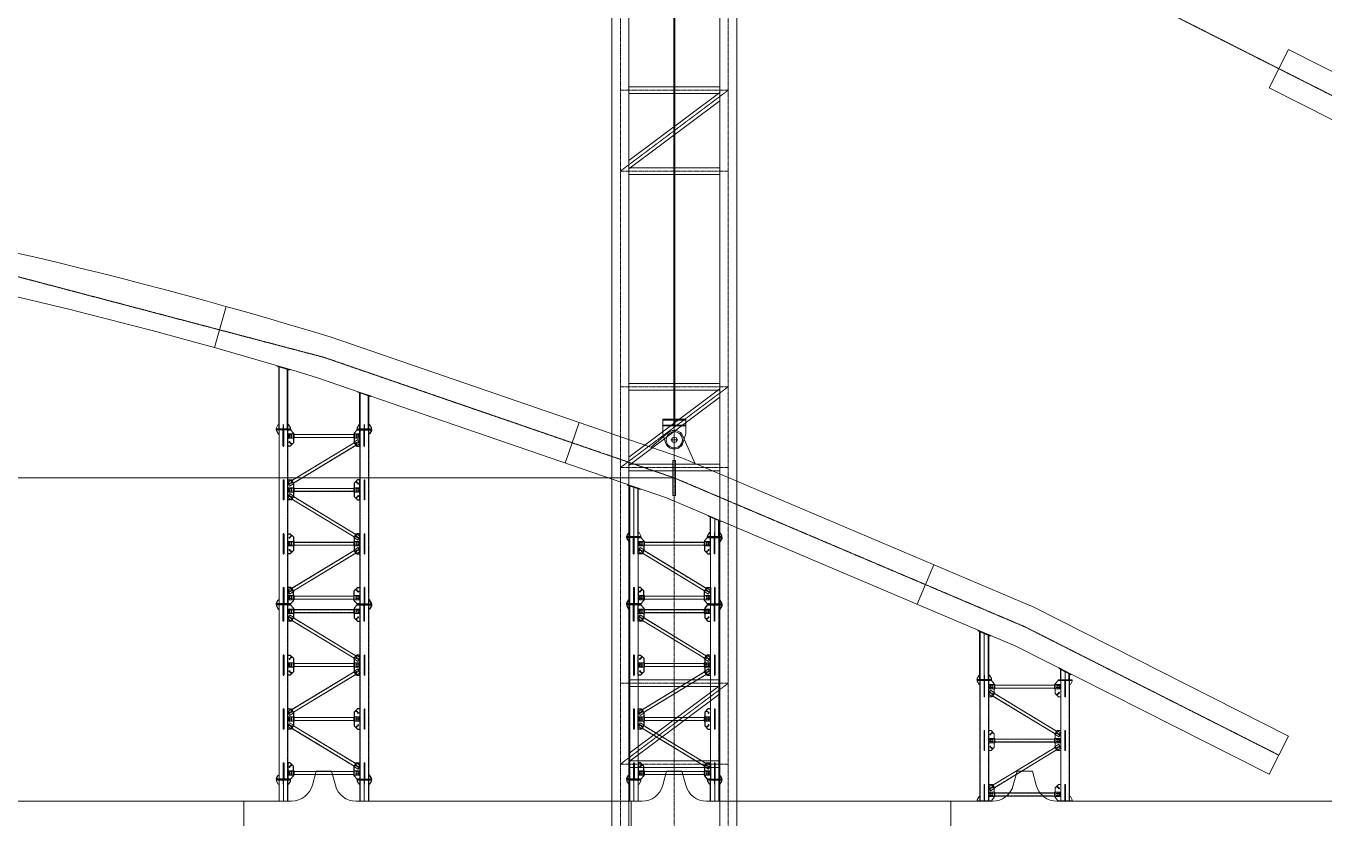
# Model space of a CAD drawing. Extents: x -2876908 to 633791, y -1383861 to 872234.
# Drawn here: x -185872 to -137717, y 764893 to 794277 of the extents above; entities that cross this region are included whole.
import ezdxf

# ---------------------------------------------------------------- set-up
doc = ezdxf.new("R2010")
doc.units = 0
doc.header["$LTSCALE"] = 5
doc.header["$MEASUREMENT"] = 0
for name, pattern in [('ACAD_ISO10W100', [18, 12, -3, 0, -3]), ('CENTER', [2, 1.25, -0.25, 0.25, -0.25]), ('DASHED', [0.75, 0.5, -0.25])]:
    doc.linetypes.add(name, pattern=pattern)
doc.layers.get('0').update_dxf_attribs({"linetype": 'CONTINUOUS', "lineweight": 25})
for name, color, linetype, lineweight in [('2细实线', 5, 'CONTINUOUS', 18), ('3中心线', 6, 'CENTER', 18), ('5标注', 3, 'CONTINUOUS', 15), ('7边界线', 8, 'CONTINUOUS', 15), ('8轮廓线', 4, 'CONTINUOUS', 15), ('DIM', 3, 'CONTINUOUS', 0), ('STGJ_BOLT_THIN', 9, 'CONTINUOUS', 0), ('STXT_XG_END_THIN', 2, 'CONTINUOUS', 0), ('STXT_XG_THIN', 2, 'CONTINUOUS', 0), ('STXT_XG_TNDSH', 6, 'DASHED', 0)]:
    doc.layers.add(name, color=color, linetype=linetype, lineweight=lineweight)
for name, color, linetype in [('M_Prof', 2, 'CONTINUOUS'), ('M_Profx', 2, 'CONTINUOUS'), ('墩旁托架1', 1, 'CONTINUOUS')]:
    doc.layers.add(name, color=color, linetype=linetype)

# ---------------------------------------------------------------- blocks, each defined once
blk = doc.blocks.new('f234w2')
at = {"layer": '7边界线'}
for p, q in [((499419, 3265), (499279, 2748)), ((499988, 3265), (499419, 3265)), ((499988, 3265), (500130, 2741)), ((512419, 3265), (512277, 2741)), ((512988, 3265), (512419, 3265)), ((512988, 3265), (513130, 2741)), ((525419, 3265), (525277, 2741)), ((525988, 3265), (525419, 3265)), ((525988, 3265), (526130, 2741)), ((496735, 2158), (488304, 2158)), ((498507, 2158), (496735, 2158)), ((496735, 2158), (496735, 808)), ((502754, 2150), (500902, 2150)), ((502754, 2150), (511107, 2150)), ((511107, 2150), (511505, 2150)), ((511107, 2150), (511107, 800)), ((513902, 2150), (514300, 2150)), ((514300, 2150), (522967, 2150)), ((524505, 2150), (522967, 2150)), ((522967, 2150), (522967, 800)), ((528588, 2150), (526902, 2150)), ((537107, 2150), (528588, 2150))]:
    blk.add_line(p, q, dxfattribs=at)
for centre, start, end in [((498507, 2958), 270, 344.8249), ((500902, 2950), 195.1751, 270), ((511505, 2950), 270, 344.8249), ((513902, 2950), 195.1751, 270), ((524505, 2950), 270, 344.8249), ((526902, 2950), 195.1751, 270)]:
    blk.add_arc(centre, 800, start, end, dxfattribs=at)
blk = doc.blocks.new('立面图')
at = {"layer": '3中心线'}
for points in [[(340445, 26412), (349873, 31176), (362873, 36697), (375873, 41170), (388873, 44596), (400873, 46828), (412873, 48167), (424873, 48613), (436873, 48167), (448873, 46828), (460873, 44596), (473873, 41170), (486873, 36697), (499873, 31176), (509301, 26412)], [(509301, 26412), (512873, 24607), (525873, 16990), (538873, 8326), (551873, -1387)], [(340445, 946), (349873, 5710), (362873, 11231), (375873, 15705), (388873, 19130), (400873, 21362), (412873, 22701), (424873, 23148), (436873, 22701), (448873, 21362), (460873, 19130), (473873, 15705), (486873, 11231), (499873, 5710), (509301, 946)]]:
    blk.add_lwpolyline(points, dxfattribs=at)
at = {"layer": '7边界线', "ltscale": 0.1}
for p, q in [((509660, 27120), (508943, 25703)), ((470246, 17593), (469818, 16065)), ((483347, 13284), (482830, 11783)), ((496502, 8005), (495881, 6543)), ((509660, 1655), (508943, 237))]:
    blk.add_line(p, q, dxfattribs=at)
for points in [[(513253, 25304), (509660, 27120)], [(512493, 23909), (508943, 25703)], [(509660, 1655), (500208, 6431), (487158, 11973), (474104, 16465)], [(508943, 237), (499539, 4990), (486589, 10489), (473643, 14944)]]:
    blk.add_lwpolyline(points, dxfattribs=at)
for centre, radius, start, end in [((423034, -151010), 175088, 73.04125, 81.47481), ((423134, -150318), 172808, 73.00551, 81.47313)]:
    blk.add_arc(centre, radius, start, end, dxfattribs=at)
at = {"layer": '5标注'}
blk.add_blockref('f234w2', (-25830, -2913), dxfattribs=at)
blk = doc.blocks.new('hlsfhslkdfhk')
at = {"layer": '3中心线'}
for p, q in [((10437689, 1355662), (10437689, 1414731)), ((10439689, 1355692), (10439689, 1414731)), ((10441689, 1355662), (10441689, 1414731)), ((10437689, 1401692), (10441689, 1401692)), ((10437689, 1398692), (10441689, 1401692)), ((10437689, 1398692), (10441689, 1398692)), ((10437689, 1390692), (10441689, 1390692)), ((10437689, 1387692), (10441689, 1390692)), ((10437689, 1387692), (10441689, 1387692)), ((10437689, 1379692), (10441689, 1379692)), ((10437689, 1376692), (10441689, 1379692)), ((10437689, 1376692), (10441689, 1376692))]:
    blk.add_line(p, q, dxfattribs=at)
at = {"layer": '8轮廓线'}
for p, q in [((10437374, 1414651), (10437374, 1355692)), ((10438004, 1414651), (10438004, 1355692)), ((10441374, 1414651), (10441374, 1355692)), ((10442004, 1414651), (10442004, 1355692)), ((10438004, 1401815), (10441374, 1401815)), ((10438004, 1399082), (10441374, 1401609)), ((10438004, 1401570), (10441374, 1401570)), ((10438004, 1398775), (10441374, 1401303)), ((10438004, 1398815), (10441374, 1398815)), ((10438004, 1398570), (10441374, 1398570)), ((10438004, 1390815), (10441374, 1390815)), ((10438004, 1388082), (10441374, 1390609)), ((10438004, 1390570), (10441374, 1390570)), ((10438004, 1387775), (10441374, 1390303)), ((10438004, 1387815), (10441374, 1387815)), ((10438004, 1387570), (10441374, 1387570)), ((10438004, 1379815), (10441374, 1379815)), ((10438004, 1377082), (10441374, 1379609)), ((10438004, 1379570), (10441374, 1379570)), ((10438004, 1376775), (10441374, 1379303)), ((10438004, 1376815), (10441374, 1376815)), ((10438004, 1376570), (10441374, 1376570))]:
    blk.add_line(p, q, dxfattribs=at)
blk = doc.blocks.new('孔')
blk.add_circle((22022, 20887), 13.3)
at = {"layer": 'STGJ_BOLT_THIN'}
for p, q in [((21992, 20887), (22052, 20887)), ((22022, 20917), (22022, 20857))]:
    blk.add_line(p, q, dxfattribs=at)
blk = doc.blocks.new('flhdasdhfksfdjl')
at = {"color": 241}
for p, q in [((11534671, 549419), (11534671, 550022)), ((11534691, 549419), (11534691, 550022)), ((11534671, 549419), (11534691, 549419)), ((11537671, 548165), (11537671, 547419)), ((11537671, 548165), (11537691, 548165)), ((11537691, 548165), (11537691, 547419)), ((11537691, 547419), (11537671, 547419)), ((11534671, 546165), (11534671, 545562)), ((11534671, 546165), (11534691, 546165)), ((11534691, 546165), (11534691, 545562))]:
    blk.add_line(p, q, dxfattribs=at)
at = {"color": 5}
for p, q in [((11537671, 549419), (11537671, 550022)), ((11537691, 549419), (11537691, 550022)), ((11537671, 549419), (11537691, 549419)), ((11534671, 548165), (11534671, 547419)), ((11534671, 548165), (11534691, 548165)), ((11534691, 548165), (11534691, 547419)), ((11534691, 547419), (11534671, 547419)), ((11537671, 546165), (11537671, 545562)), ((11537671, 546165), (11537691, 546165)), ((11537691, 546165), (11537691, 545562))]:
    blk.add_line(p, q, dxfattribs=at)
for p, q in [((11534691, 549840), (11534671, 549840)), ((11534691, 549813), (11534671, 549813)), ((11534691, 549770), (11534671, 549770)), ((11534691, 549743), (11534671, 549743)), ((11534691, 549578), (11534671, 549578)), ((11534691, 549551), (11534671, 549551)), ((11534691, 549541), (11534671, 549541)), ((11534691, 549515), (11534671, 549515)), ((11537691, 549840), (11537671, 549840)), ((11537691, 549813), (11537671, 549813)), ((11537691, 549770), (11537671, 549770)), ((11537691, 549743), (11537671, 549743)), ((11537691, 549578), (11537671, 549578)), ((11537691, 549551), (11537671, 549551)), ((11537691, 549541), (11537671, 549541)), ((11537691, 549515), (11537671, 549515)), ((11534691, 548069), (11534671, 548069)), ((11534691, 548042), (11534671, 548042)), ((11534691, 548033), (11534671, 548033)), ((11534691, 548006), (11534671, 548006)), ((11537691, 548069), (11537671, 548069)), ((11537691, 548042), (11537671, 548042)), ((11537691, 548033), (11537671, 548033)), ((11537691, 548006), (11537671, 548006)), ((11534691, 547840), (11534671, 547840)), ((11534691, 547813), (11534671, 547813)), ((11534691, 547770), (11534671, 547770)), ((11534691, 547743), (11534671, 547743)), ((11534691, 547564), (11534671, 547564)), ((11534691, 547528), (11534671, 547528)), ((11537691, 547840), (11537671, 547840)), ((11537691, 547813), (11537671, 547813)), ((11537691, 547770), (11537671, 547770)), ((11537691, 547743), (11537671, 547743)), ((11537691, 547564), (11537671, 547564)), ((11537691, 547528), (11537671, 547528)), ((11534691, 546069), (11534671, 546069)), ((11534691, 546042), (11534671, 546042)), ((11534691, 546033), (11534671, 546033)), ((11534691, 546006), (11534671, 546006)), ((11534691, 545840), (11534671, 545840)), ((11534691, 545813), (11534671, 545813)), ((11534691, 545770), (11534671, 545770)), ((11534691, 545743), (11534671, 545743)), ((11537691, 546069), (11537671, 546069)), ((11537691, 546042), (11537671, 546042)), ((11537691, 546033), (11537671, 546033)), ((11537691, 546006), (11537671, 546006)), ((11537691, 545840), (11537671, 545840)), ((11537691, 545813), (11537671, 545813)), ((11537691, 545770), (11537671, 545770)), ((11537691, 545743), (11537671, 545743))]:
    blk.add_line(p, q)
at = {"color": 6}
for points in [[(11534418, 550042), (11534943, 550042), (11534943, 550022), (11534418, 550022)], [(11537943, 550042), (11537418, 550042), (11537418, 550022), (11537943, 550022)], [(11534418, 545542), (11534943, 545542), (11534943, 545562), (11534418, 545562)], [(11537943, 545542), (11537418, 545542), (11537418, 545562), (11537943, 545562)]]:
    blk.add_lwpolyline(points, close=True, dxfattribs=at)
for points in [[(11534418, 550022), (11534418, 549992), (11534488, 549872), (11534518, 549872)], [(11534418, 550022), (11534418, 549992), (11534488, 549872), (11534518, 549872)], [(11537943, 550022), (11537943, 549992), (11537873, 549872), (11537843, 549872)], [(11537943, 550022), (11537943, 549992), (11537873, 549872), (11537843, 549872)], [(11534418, 545562), (11534418, 545592), (11534488, 545712), (11534518, 545712)], [(11534418, 545562), (11534418, 545592), (11534488, 545712), (11534518, 545712)], [(11537943, 545562), (11537943, 545592), (11537873, 545712), (11537843, 545712)], [(11537943, 545562), (11537943, 545592), (11537873, 545712), (11537843, 545712)]]:
    blk.add_lwpolyline(points, dxfattribs=at)
at = {"color": 5}
for points in [[(11534843, 550022), (11534943, 550022), (11535054, 549902), (11535054, 549540), (11534932, 549419), (11534843, 549419)], [(11537518, 548165), (11537429, 548165), (11537308, 548043), (11537308, 547540), (11537429, 547419), (11537518, 547419)], [(11534843, 546165), (11534843, 545562), (11534943, 545562), (11535054, 545682), (11535054, 546043), (11534932, 546165), (11534843, 546165)]]:
    blk.add_lwpolyline(points, dxfattribs=at)
at = {"color": 241}
for points in [[(11537518, 550022), (11537418, 550022), (11537308, 549897), (11537308, 549572), (11537401, 549419), (11537518, 549419), (11537518, 550022)], [(11534843, 548165), (11534960, 548165), (11535054, 548011), (11535054, 547572), (11534960, 547419), (11534843, 547419), (11534843, 548165)], [(11537518, 546165), (11537518, 545562), (11537418, 545562), (11537308, 545687), (11537308, 546011), (11537401, 546165), (11537518, 546165)]]:
    blk.add_lwpolyline(points, dxfattribs=at)
at = {"layer": 'DIM'}
for p, q in [((11534843, 545997), (11534843, 546449)), ((11537518, 546210), (11537518, 546547))]:
    blk.add_line(p, q, dxfattribs=at)
at = {"layer": 'STXT_XG_END_THIN'}
for p, q in [((11534518, 550022), (11534843, 550022)), ((11537843, 550022), (11537518, 550022)), ((11534518, 545562), (11534843, 545562)), ((11537843, 545562), (11537518, 545562))]:
    blk.add_line(p, q, dxfattribs=at)
at = {"layer": 'STXT_XG_END_THIN', "color": 3}
for p, q in [((11534863, 549872), (11534863, 549712)), ((11534863, 549712), (11535074, 549712)), ((11537498, 549712), (11537498, 549872)), ((11534863, 547872), (11534863, 547712)), ((11534863, 547712), (11535074, 547712)), ((11537498, 547712), (11537498, 547872)), ((11534863, 545872), (11534863, 545712)), ((11534863, 545712), (11535074, 545712)), ((11537498, 545712), (11537498, 545872))]:
    blk.add_line(p, q, dxfattribs=at)
at = {"layer": 'STXT_XG_THIN', "color": 2}
for p, q in [((11534518, 550022), (11534518, 545562)), ((11534843, 550022), (11534843, 545562)), ((11537518, 545562), (11537518, 550022)), ((11537843, 545562), (11537843, 550022))]:
    blk.add_line(p, q, dxfattribs=at)
at = {"layer": 'STXT_XG_THIN', "color": 3}
for p, q in [((11535074, 549872), (11534863, 549872)), ((11535064, 549872), (11535064, 549712)), ((11535074, 549872), (11535074, 549712)), ((11537288, 549849), (11535074, 549849)), ((11537288, 549735), (11535074, 549735)), ((11537288, 549872), (11537288, 549712)), ((11537498, 549872), (11537288, 549872)), ((11537498, 549712), (11537288, 549712)), ((11537298, 549872), (11537298, 549712)), ((11535074, 547872), (11534863, 547872)), ((11535064, 547872), (11535064, 547712)), ((11535074, 547872), (11535074, 547712)), ((11537288, 547849), (11535074, 547849)), ((11537288, 547735), (11535074, 547735)), ((11537288, 547872), (11537288, 547712)), ((11537498, 547872), (11537288, 547872)), ((11537498, 547712), (11537288, 547712)), ((11537298, 547872), (11537298, 547712)), ((11535074, 545872), (11534863, 545872)), ((11535064, 545872), (11535064, 545712)), ((11535074, 545872), (11535074, 545712)), ((11537288, 545849), (11535074, 545849)), ((11537288, 545735), (11535074, 545735)), ((11537288, 545872), (11537288, 545712)), ((11537498, 545872), (11537288, 545872)), ((11537498, 545712), (11537288, 545712)), ((11537298, 545872), (11537298, 545712))]:
    blk.add_line(p, q, dxfattribs=at)
at = {"layer": 'STXT_XG_THIN', "color": 241}
for p, q in [((11537304, 549540), (11534998, 548141)), ((11537292, 549560), (11537450, 549656)), ((11537375, 549423), (11537292, 549560)), ((11537383, 549428), (11537300, 549565)), ((11537498, 549498), (11537375, 549423)), ((11537498, 549577), (11537450, 549656)), ((11537498, 549577), (11537498, 549498)), ((11537363, 549443), (11535057, 548043)), ((11534863, 548085), (11534986, 548160)), ((11534863, 548007), (11534863, 548085)), ((11534863, 548007), (11534911, 547927)), ((11535069, 548023), (11534911, 547927)), ((11535061, 548018), (11534978, 548155)), ((11535069, 548023), (11534986, 548160)), ((11534863, 547577), (11534911, 547656)), ((11534863, 547577), (11534863, 547498)), ((11535069, 547560), (11534911, 547656)), ((11535061, 547565), (11534978, 547428)), ((11535069, 547560), (11534986, 547423)), ((11537363, 546141), (11535057, 547540)), ((11534863, 547498), (11534986, 547423)), ((11537304, 546043), (11534998, 547443)), ((11537375, 546160), (11537292, 546023)), ((11537383, 546155), (11537300, 546018)), ((11537498, 546085), (11537375, 546160)), ((11537498, 546007), (11537498, 546085)), ((11537292, 546023), (11537450, 545927)), ((11537498, 546007), (11537450, 545927))]:
    blk.add_line(p, q, dxfattribs=at)
at = {"layer": 'STXT_XG_TNDSH', "color": 2}
for p, q in [((11534526, 550022), (11534526, 545562)), ((11534835, 550022), (11534835, 545562)), ((11537526, 545562), (11537526, 550022)), ((11537835, 545562), (11537835, 550022))]:
    blk.add_line(p, q, dxfattribs=at)
at = {"layer": 'STXT_XG_TNDSH', "color": 241}
for p, q in [((11537306, 549537), (11535000, 548137)), ((11537361, 549446), (11535055, 548047)), ((11537361, 546137), (11535055, 547537)), ((11537306, 546047), (11535000, 547446))]:
    blk.add_line(p, q, dxfattribs=at)
at = {"layer": 'STXT_XG_TNDSH', "color": 3}
for p, q in [((11537288, 549845), (11535074, 549845)), ((11537288, 549739), (11535074, 549739)), ((11537288, 547845), (11535074, 547845)), ((11537288, 547739), (11535074, 547739)), ((11537288, 545845), (11535074, 545845)), ((11537288, 545739), (11535074, 545739))]:
    blk.add_line(p, q, dxfattribs=at)
for p in [(11512886, 528939), (11512886, 528869), (11512886, 528677), (11512936, 528627), (11512956, 528939), (11512956, 528869), (11512886, 526939), (11512886, 526869), (11512886, 526677), (11512946, 526640), (11512956, 526939), (11512956, 526869)]:
    blk.add_blockref('孔', p)
at = {"xscale": -1}
for p in [(11559405, 528939), (11559405, 528869), (11559415, 528640), (11559475, 528939), (11559475, 528869), (11559475, 528677), (11559405, 526939), (11559405, 526869), (11559425, 526627), (11559475, 526939), (11559475, 526869), (11559475, 526677)]:
    blk.add_blockref('孔', p, dxfattribs=at)
at = {"xscale": -1, "rotation": 180}
for p in [(11512886, 568907), (11512946, 568943), (11512936, 566956), (11512886, 566907), (11512886, 566714), (11512886, 566644), (11512956, 566714), (11512956, 566644)]:
    blk.add_blockref('孔', p, dxfattribs=at)
at = {"rotation": 180}
for p in [(11559425, 568956), (11559475, 568907), (11559415, 566943), (11559405, 566714), (11559405, 566644), (11559475, 566907), (11559475, 566714), (11559475, 566644)]:
    blk.add_blockref('孔', p, dxfattribs=at)
blk = doc.blocks.new('6.5M11')
at = {"color": 5}
for p, q in [((128499, 27955), (128499, 28558)), ((128519, 27955), (128519, 28558)), ((128519, 27955), (128499, 27955)), ((128499, 24701), (128499, 23955)), ((128499, 24701), (128519, 24701)), ((128519, 24701), (128519, 23955)), ((128519, 23955), (128499, 23955))]:
    blk.add_line(p, q, dxfattribs=at)
for p, q in [((128499, 28377), (128519, 28377)), ((128499, 28350), (128519, 28350)), ((128499, 28307), (128519, 28307)), ((128499, 28280), (128519, 28280)), ((128499, 28114), (128519, 28114)), ((128499, 28088), (128519, 28088)), ((128499, 28078), (128519, 28078)), ((128499, 28051), (128519, 28051)), ((128499, 26605), (128519, 26605)), ((128499, 26579), (128519, 26579)), ((128499, 26569), (128519, 26569)), ((128499, 26543), (128519, 26543)), ((128499, 26377), (128519, 26377)), ((128499, 26350), (128519, 26350)), ((128499, 26307), (128519, 26307)), ((128499, 26280), (128519, 26280)), ((128499, 26101), (128519, 26101)), ((128499, 26065), (128519, 26065)), ((128519, 24605), (128499, 24605)), ((128519, 24579), (128499, 24579)), ((128519, 24569), (128499, 24569)), ((128519, 24543), (128499, 24543)), ((128519, 24377), (128499, 24377)), ((128519, 24350), (128499, 24350)), ((128519, 24307), (128499, 24307)), ((128519, 24280), (128499, 24280)), ((128519, 24101), (128499, 24101)), ((128519, 24065), (128499, 24065)), ((128519, 22605), (128499, 22605)), ((128519, 22579), (128499, 22579)), ((128519, 22569), (128499, 22569)), ((128519, 22543), (128499, 22543)), ((128519, 22377), (128499, 22377)), ((128519, 22350), (128499, 22350)), ((128519, 22307), (128499, 22307)), ((128519, 22280), (128499, 22280))]:
    blk.add_line(p, q)
at = {"color": 241}
for p, q in [((128499, 26701), (128499, 25955)), ((128519, 26701), (128499, 26701)), ((128519, 26701), (128519, 25955)), ((128499, 25955), (128519, 25955)), ((128499, 22701), (128499, 22093)), ((128499, 22701), (128519, 22701)), ((128519, 22701), (128519, 22093))]:
    blk.add_line(p, q, dxfattribs=at)
at = {"color": 6}
for points in [[(128247, 28578), (128772, 28578), (128772, 28558), (128247, 28558)], [(128247, 22078), (128772, 22078), (128772, 22098), (128247, 22098)]]:
    blk.add_lwpolyline(points, close=True, dxfattribs=at)
for points in [[(128247, 28558), (128247, 28528), (128317, 28408), (128347, 28408)], [(128247, 28558), (128247, 28528), (128317, 28408), (128347, 28408)], [(128247, 22098), (128247, 22128), (128317, 22248), (128347, 22248)], [(128247, 22098), (128247, 22128), (128317, 22248), (128347, 22248)]]:
    blk.add_lwpolyline(points, dxfattribs=at)
at = {"color": 241}
for points in [[(128672, 28558), (128772, 28558), (128882, 28438), (128882, 28109), (128789, 27955), (128672, 27955), (128672, 28558)], [(128672, 24701), (128789, 24701), (128882, 24548), (128882, 24109), (128789, 23955), (128672, 23955), (128672, 24701)]]:
    blk.add_lwpolyline(points, dxfattribs=at)
at = {"color": 5}
for points in [[(128672, 26701), (128761, 26701), (128882, 26580), (128882, 26077), (128761, 25955), (128672, 25955), (128672, 26701)], [(128672, 22701), (128672, 22098), (128772, 22098), (128882, 22218), (128882, 22580), (128761, 22701), (128672, 22701)]]:
    blk.add_lwpolyline(points, dxfattribs=at)
at = {"layer": 'STXT_XG_END_THIN'}
for p, q in [((128347, 28558), (128672, 28558)), ((128347, 22098), (128672, 22098))]:
    blk.add_line(p, q, dxfattribs=at)
at = {"layer": 'STXT_XG_THIN', "color": 2}
for p, q in [((128347, 28558), (128347, 22098)), ((128672, 28558), (128672, 22098))]:
    blk.add_line(p, q, dxfattribs=at)
at = {"layer": 'STXT_XG_TNDSH', "color": 2}
for p, q in [((128355, 28558), (128355, 22098)), ((128664, 28558), (128664, 22098))]:
    blk.add_line(p, q, dxfattribs=at)
for p in [(106715, 7476), (106715, 7406), (106715, 7213), (106775, 7177), (106785, 7476), (106785, 7406), (106715, 5476), (106715, 5406), (106715, 5213), (106765, 5164), (106785, 5476), (106785, 5406), (106715, 3476), (106715, 3406), (106715, 3213), (106775, 3177), (106785, 3476), (106785, 3406)]:
    blk.add_blockref('孔', p)
at = {"xscale": -1, "rotation": 180}
for p in [(106715, 47443), (106765, 47493), (106715, 47251), (106715, 47181), (106785, 47251), (106785, 47181), (106715, 45443), (106775, 45480), (106765, 43493), (106715, 43443), (106715, 43251), (106715, 43181), (106785, 43251), (106785, 43181)]:
    blk.add_blockref('孔', p, dxfattribs=at)
blk = doc.blocks.new('6.5M222')
at = {"color": 241}
for p, q in [((130499, 27955), (130499, 28558)), ((130519, 27955), (130519, 28558)), ((130519, 27955), (130499, 27955)), ((130499, 24701), (130499, 23955)), ((130499, 24701), (130519, 24701)), ((130519, 24701), (130519, 23955)), ((130519, 23955), (130499, 23955))]:
    blk.add_line(p, q, dxfattribs=at)
for p, q in [((130499, 28377), (130519, 28377)), ((130499, 28350), (130519, 28350)), ((130499, 28307), (130519, 28307)), ((130499, 28280), (130519, 28280)), ((130499, 28114), (130519, 28114)), ((130499, 28088), (130519, 28088)), ((130499, 28078), (130519, 28078)), ((130499, 28051), (130519, 28051)), ((130499, 26605), (130519, 26605)), ((130499, 26579), (130519, 26579)), ((130499, 26569), (130519, 26569)), ((130499, 26543), (130519, 26543)), ((130499, 26377), (130519, 26377)), ((130499, 26350), (130519, 26350)), ((130499, 26307), (130519, 26307)), ((130499, 26280), (130519, 26280)), ((130499, 26101), (130519, 26101)), ((130499, 26065), (130519, 26065)), ((130519, 24605), (130499, 24605)), ((130519, 24579), (130499, 24579)), ((130519, 24569), (130499, 24569)), ((130519, 24543), (130499, 24543)), ((130519, 24377), (130499, 24377)), ((130519, 24350), (130499, 24350)), ((130519, 24307), (130499, 24307)), ((130519, 24280), (130499, 24280)), ((130519, 24101), (130499, 24101)), ((130519, 24065), (130499, 24065)), ((130499, 22605), (130519, 22605)), ((130499, 22579), (130519, 22579)), ((130499, 22569), (130519, 22569)), ((130499, 22543), (130519, 22543)), ((130499, 22377), (130519, 22377)), ((130499, 22350), (130519, 22350)), ((130499, 22307), (130519, 22307)), ((130499, 22280), (130519, 22280))]:
    blk.add_line(p, q)
at = {"color": 5}
for p, q in [((130499, 26701), (130499, 25955)), ((130519, 26701), (130499, 26701)), ((130519, 26701), (130519, 25955)), ((130499, 25955), (130519, 25955)), ((130499, 22701), (130499, 22098)), ((130519, 22701), (130499, 22701)), ((130519, 22701), (130519, 22098))]:
    blk.add_line(p, q, dxfattribs=at)
for points in [[(130347, 28558), (130247, 28558), (130137, 28438), (130137, 28077), (130258, 27955), (130347, 27955)], [(130347, 24701), (130258, 24701), (130137, 24580), (130137, 24077), (130258, 23955), (130347, 23955)]]:
    blk.add_lwpolyline(points, dxfattribs=at)
at = {"color": 6}
for points in [[(130772, 28578), (130247, 28578), (130247, 28558), (130772, 28558)], [(130772, 22078), (130247, 22078), (130247, 22098), (130772, 22098)]]:
    blk.add_lwpolyline(points, close=True, dxfattribs=at)
for points in [[(130772, 28558), (130772, 28528), (130702, 28408), (130672, 28408)], [(130772, 28558), (130772, 28528), (130702, 28408), (130672, 28408)], [(130772, 22098), (130772, 22128), (130702, 22248), (130672, 22248)], [(130772, 22098), (130772, 22128), (130702, 22248), (130672, 22248)]]:
    blk.add_lwpolyline(points, dxfattribs=at)
at = {"color": 241}
for points in [[(130347, 26701), (130230, 26701), (130137, 26548), (130137, 26109), (130230, 25955), (130347, 25955), (130347, 26701)], [(130347, 22701), (130347, 22098), (130247, 22098), (130137, 22218), (130137, 22548), (130230, 22701), (130347, 22701)]]:
    blk.add_lwpolyline(points, dxfattribs=at)
at = {"layer": 'STXT_XG_END_THIN'}
for p, q in [((130672, 28558), (130347, 28558)), ((130672, 22098), (130347, 22098))]:
    blk.add_line(p, q, dxfattribs=at)
at = {"layer": 'STXT_XG_THIN', "color": 2}
for p, q in [((130347, 22098), (130347, 28558)), ((130672, 22098), (130672, 28558))]:
    blk.add_line(p, q, dxfattribs=at)
at = {"layer": 'STXT_XG_TNDSH', "color": 2}
for p, q in [((130355, 22098), (130355, 28558)), ((130664, 22098), (130664, 28558))]:
    blk.add_line(p, q, dxfattribs=at)
at = {"xscale": -1}
for p in [(152234, 7476), (152234, 7406), (152254, 7164), (152304, 7476), (152304, 7406), (152304, 7213), (152234, 5476), (152234, 5406), (152244, 5177), (152304, 5476), (152304, 5406), (152304, 5213), (152234, 3476), (152234, 3406), (152254, 3164), (152304, 3476), (152304, 3406), (152304, 3213)]:
    blk.add_blockref('孔', p, dxfattribs=at)
at = {"rotation": 180}
for p in [(152244, 47480), (152304, 47443), (152254, 45493), (152304, 45443), (152234, 43251), (152234, 43181), (152244, 43480), (152304, 43443), (152304, 43251), (152304, 43181)]:
    blk.add_blockref('孔', p, dxfattribs=at)
blk = doc.blocks.new('sahdlfhaskfhkjs')
at = {"layer": 'STXT_XG_END_THIN', "color": 3}
for p, q in [((11556664, 547825), (11556664, 547665)), ((11556664, 547665), (11556874, 547665)), ((11559299, 547665), (11559299, 547825)), ((11556664, 545825), (11556664, 545665)), ((11556664, 545665), (11556874, 545665)), ((11559299, 545665), (11559299, 545825)), ((11556664, 543825), (11556664, 543665)), ((11559299, 543665), (11559299, 543825)), ((11556664, 543665), (11556874, 543665)), ((11556664, 541825), (11556664, 541665)), ((11559299, 541665), (11559299, 541825)), ((11556664, 541665), (11556874, 541665))]:
    blk.add_line(p, q, dxfattribs=at)
at = {"layer": 'STXT_XG_THIN', "color": 3}
for p, q in [((11556874, 547825), (11556664, 547825)), ((11556864, 547825), (11556864, 547665)), ((11556874, 547825), (11556874, 547665)), ((11559089, 547802), (11556874, 547802)), ((11559089, 547688), (11556874, 547688)), ((11559089, 547825), (11559089, 547665)), ((11559299, 547825), (11559089, 547825)), ((11559299, 547665), (11559089, 547665)), ((11559099, 547825), (11559099, 547665)), ((11556874, 545825), (11556664, 545825)), ((11556864, 545825), (11556864, 545665)), ((11556874, 545825), (11556874, 545665)), ((11559089, 545802), (11556874, 545802)), ((11559089, 545688), (11556874, 545688)), ((11559089, 545825), (11559089, 545665)), ((11559299, 545825), (11559089, 545825)), ((11559299, 545665), (11559089, 545665)), ((11559099, 545825), (11559099, 545665)), ((11556874, 543825), (11556664, 543825)), ((11556864, 543825), (11556864, 543665)), ((11556874, 543825), (11556874, 543665)), ((11559089, 543802), (11556874, 543802)), ((11559089, 543688), (11556874, 543688)), ((11559089, 543825), (11559089, 543665)), ((11559299, 543825), (11559089, 543825)), ((11559099, 543825), (11559099, 543665)), ((11559299, 543665), (11559089, 543665)), ((11556874, 541825), (11556664, 541825)), ((11556864, 541825), (11556864, 541665)), ((11556874, 541825), (11556874, 541665)), ((11559089, 541802), (11556874, 541802)), ((11559089, 541825), (11559089, 541665)), ((11559299, 541825), (11559089, 541825)), ((11559099, 541825), (11559099, 541665)), ((11559089, 541688), (11556874, 541688)), ((11559299, 541665), (11559089, 541665))]:
    blk.add_line(p, q, dxfattribs=at)
at = {"layer": 'STXT_XG_THIN', "color": 241}
for p, q in [((11556664, 547530), (11556712, 547609)), ((11556664, 547530), (11556664, 547451)), ((11556870, 547513), (11556712, 547609)), ((11556664, 547451), (11556787, 547377)), ((11556862, 547519), (11556779, 547382)), ((11556870, 547513), (11556787, 547377)), ((11559105, 545997), (11556799, 547396)), ((11559164, 546094), (11556858, 547494)), ((11559176, 546114), (11559093, 545977)), ((11559184, 546108), (11559101, 545972)), ((11559299, 546039), (11559176, 546114)), ((11559093, 545977), (11559251, 545881)), ((11559093, 545513), (11559251, 545609)), ((11559299, 545960), (11559251, 545881)), ((11559299, 545530), (11559251, 545609)), ((11559299, 545960), (11559299, 546039)), ((11559105, 545494), (11556799, 544094)), ((11559164, 545396), (11556858, 543997)), ((11559176, 545377), (11559093, 545513)), ((11559184, 545382), (11559101, 545519)), ((11559299, 545451), (11559176, 545377)), ((11559299, 545530), (11559299, 545451)), ((11556664, 544039), (11556787, 544114)), ((11556664, 543960), (11556664, 544039)), ((11556664, 543960), (11556712, 543881)), ((11556870, 543977), (11556712, 543881)), ((11556862, 543972), (11556779, 544108)), ((11556870, 543977), (11556787, 544114)), ((11556664, 543530), (11556712, 543609)), ((11556664, 543530), (11556664, 543451)), ((11556664, 543451), (11556787, 543377)), ((11556870, 543513), (11556712, 543609)), ((11556862, 543519), (11556779, 543382)), ((11556870, 543513), (11556787, 543377)), ((11559105, 541997), (11556799, 543396)), ((11559164, 542094), (11556858, 543494)), ((11559176, 542114), (11559093, 541977)), ((11559093, 541977), (11559251, 541881)), ((11559184, 542108), (11559101, 541972)), ((11559299, 542039), (11559176, 542114)), ((11559299, 541960), (11559251, 541881)), ((11559299, 541960), (11559299, 542039))]:
    blk.add_line(p, q, dxfattribs=at)
at = {"layer": 'STXT_XG_TNDSH', "color": 3}
for p, q in [((11559089, 547798), (11556874, 547798)), ((11559089, 547692), (11556874, 547692)), ((11559089, 545798), (11556874, 545798)), ((11559089, 545692), (11556874, 545692)), ((11559089, 543798), (11556874, 543798)), ((11559089, 543692), (11556874, 543692)), ((11559089, 541798), (11556874, 541798)), ((11559089, 541692), (11556874, 541692))]:
    blk.add_line(p, q, dxfattribs=at)
at = {"layer": 'STXT_XG_TNDSH', "color": 241}
for p, q in [((11559107, 546000), (11556801, 547400)), ((11559162, 546091), (11556856, 547490)), ((11559107, 545490), (11556801, 544091)), ((11559162, 545400), (11556856, 544000)), ((11559107, 542000), (11556801, 543400)), ((11559162, 542091), (11556856, 543490))]:
    blk.add_line(p, q, dxfattribs=at)
for name, p in [('6.5M11', (11427972, 519417)), ('6.5M222', (11428972, 519417))]:
    blk.add_blockref(name, p)
blk = doc.blocks.new('hslhfkdjsdkjf')
at = {"color": 6}
for p, q in [((10440927, 1364081), (10440927, 1364061)), ((10441452, 1364081), (10441452, 1364061))]:
    blk.add_line(p, q, dxfattribs=at)
blk.add_line((10441026, 1363281), (10441352, 1363281))
at = {"layer": 'DIM', "color": 6}
for p, q in [((10440927, 1364081), (10441452, 1364081)), ((10440927, 1364061), (10441452, 1364061)), ((10440927, 1364061), (10440927, 1364030)), ((10440997, 1363910), (10440927, 1364030)), ((10440997, 1363910), (10441026, 1363910)), ((10441184, 1363910), (10441184, 1364061)), ((10441184, 1363910), (10441194, 1363910)), ((10441194, 1363910), (10441194, 1364061)), ((10441382, 1363910), (10441352, 1363910)), ((10441382, 1363910), (10441452, 1364030)), ((10441452, 1364061), (10441452, 1364030))]:
    blk.add_line(p, q, dxfattribs=at)
at = {"layer": 'DIM', "color": 2}
for p, q in [((10441026, 1363281), (10441026, 1364061)), ((10441034, 1363281), (10441034, 1364061)), ((10441344, 1363281), (10441344, 1364061)), ((10441352, 1363281), (10441352, 1364061))]:
    blk.add_line(p, q, dxfattribs=at)
at = {"layer": 'DIM', "color": 1, "linetype": 'ACAD_ISO10W100', "ltscale": 0.02}
blk.add_line((10441189, 1363281), (10441189, 1364081), dxfattribs=at)
blk = doc.blocks.new('hsldhflksfdjl')
at = {"color": 5}
for p, q in [((11524943, 547792), (11524943, 548395)), ((11524963, 547792), (11524963, 548395)), ((11524943, 547792), (11524963, 547792)), ((11527943, 546538), (11527943, 545935)), ((11527963, 546538), (11527943, 546538)), ((11527963, 546538), (11527963, 545935))]:
    blk.add_line(p, q, dxfattribs=at)
for p, q in [((11524963, 548213), (11524943, 548213)), ((11524963, 548186), (11524943, 548186)), ((11524963, 548143), (11524943, 548143)), ((11524963, 548116), (11524943, 548116)), ((11527943, 548213), (11527963, 548213)), ((11527943, 548186), (11527963, 548186)), ((11527943, 548143), (11527963, 548143)), ((11527943, 548116), (11527963, 548116)), ((11524963, 547950), (11524943, 547950)), ((11524963, 547924), (11524943, 547924)), ((11524963, 547914), (11524943, 547914)), ((11524963, 547887), (11524943, 547887)), ((11527943, 547950), (11527963, 547950)), ((11527943, 547924), (11527963, 547924)), ((11527943, 547914), (11527963, 547914)), ((11527943, 547887), (11527963, 547887)), ((11524963, 546442), (11524943, 546442)), ((11524963, 546415), (11524943, 546415)), ((11524963, 546405), (11524943, 546405)), ((11524963, 546379), (11524943, 546379)), ((11524963, 546213), (11524943, 546213)), ((11524963, 546186), (11524943, 546186)), ((11524963, 546143), (11524943, 546143)), ((11524963, 546116), (11524943, 546116)), ((11527943, 546442), (11527963, 546442)), ((11527943, 546415), (11527963, 546415)), ((11527943, 546405), (11527963, 546405)), ((11527943, 546379), (11527963, 546379)), ((11527943, 546213), (11527963, 546213)), ((11527943, 546186), (11527963, 546186)), ((11527943, 546143), (11527963, 546143)), ((11527943, 546116), (11527963, 546116))]:
    blk.add_line(p, q)
at = {"color": 241}
for p, q in [((11527943, 547792), (11527943, 548395)), ((11527963, 547792), (11527963, 548395)), ((11527963, 547792), (11527943, 547792)), ((11524943, 546538), (11524943, 545935)), ((11524943, 546538), (11524963, 546538)), ((11524963, 546538), (11524963, 545935))]:
    blk.add_line(p, q, dxfattribs=at)
at = {"color": 6}
for points in [[(11524691, 548415), (11525216, 548415), (11525216, 548395), (11524691, 548395)], [(11528216, 548415), (11527691, 548415), (11527691, 548395), (11528216, 548395)], [(11524691, 545915), (11525216, 545915), (11525216, 545935), (11524691, 545935)], [(11528216, 545915), (11527691, 545915), (11527691, 545935), (11528216, 545935)]]:
    blk.add_lwpolyline(points, close=True, dxfattribs=at)
for points in [[(11524691, 548395), (11524691, 548365), (11524761, 548245), (11524791, 548245)], [(11524691, 548395), (11524691, 548365), (11524761, 548245), (11524791, 548245)], [(11528216, 548395), (11528216, 548365), (11528146, 548245), (11528116, 548245)], [(11528216, 548395), (11528216, 548365), (11528146, 548245), (11528116, 548245)], [(11524691, 545935), (11524691, 545965), (11524761, 546085), (11524791, 546085)], [(11524691, 545935), (11524691, 545965), (11524761, 546085), (11524791, 546085)], [(11528216, 545935), (11528216, 545965), (11528146, 546085), (11528116, 546085)], [(11528216, 545935), (11528216, 545965), (11528146, 546085), (11528116, 546085)]]:
    blk.add_lwpolyline(points, dxfattribs=at)
at = {"color": 241}
for points in [[(11525116, 547792), (11525116, 548395), (11525216, 548395), (11525326, 548275), (11525326, 547945), (11525233, 547792), (11525116, 547792)], [(11527791, 546538), (11527791, 545935), (11527691, 545935), (11527580, 546055), (11527580, 546384), (11527674, 546538), (11527791, 546538)]]:
    blk.add_lwpolyline(points, dxfattribs=at)
at = {"color": 5}
for points in [[(11527791, 547792), (11527791, 548395), (11527691, 548395), (11527580, 548275), (11527580, 547913), (11527701, 547792), (11527791, 547792)], [(11525116, 546538), (11525116, 545935), (11525216, 545935), (11525326, 546055), (11525326, 546416), (11525205, 546538), (11525116, 546538)]]:
    blk.add_lwpolyline(points, dxfattribs=at)
at = {"layer": 'STXT_XG_END_THIN'}
for p, q in [((11524791, 548395), (11525116, 548395)), ((11528116, 548395), (11527791, 548395)), ((11524791, 545935), (11525116, 545935)), ((11528116, 545935), (11527791, 545935))]:
    blk.add_line(p, q, dxfattribs=at)
at = {"layer": 'STXT_XG_END_THIN', "color": 3}
for p, q in [((11525136, 548245), (11525136, 548085)), ((11525136, 548085), (11525346, 548085)), ((11527771, 548085), (11527771, 548245)), ((11525136, 546245), (11525136, 546085)), ((11525136, 546085), (11525346, 546085)), ((11527771, 546085), (11527771, 546245))]:
    blk.add_line(p, q, dxfattribs=at)
at = {"layer": 'STXT_XG_THIN', "color": 2}
for p, q in [((11524791, 548395), (11524791, 545935)), ((11525116, 548395), (11525116, 545935)), ((11527791, 545935), (11527791, 548395)), ((11528116, 545935), (11528116, 548395))]:
    blk.add_line(p, q, dxfattribs=at)
at = {"layer": 'STXT_XG_THIN', "color": 3}
for p, q in [((11525346, 548245), (11525136, 548245)), ((11525336, 548245), (11525336, 548085)), ((11525346, 548245), (11525346, 548085)), ((11527560, 548222), (11525346, 548222)), ((11527560, 548108), (11525346, 548108)), ((11527560, 548245), (11527560, 548085)), ((11527771, 548245), (11527560, 548245)), ((11527771, 548085), (11527560, 548085)), ((11527570, 548245), (11527570, 548085)), ((11525346, 546245), (11525136, 546245)), ((11525336, 546245), (11525336, 546085)), ((11525346, 546245), (11525346, 546085)), ((11527560, 546222), (11525346, 546222)), ((11527560, 546108), (11525346, 546108)), ((11527560, 546245), (11527560, 546085)), ((11527771, 546245), (11527560, 546245)), ((11527771, 546085), (11527560, 546085)), ((11527570, 546245), (11527570, 546085))]:
    blk.add_line(p, q, dxfattribs=at)
at = {"layer": 'STXT_XG_THIN', "color": 241}
for p, q in [((11525136, 547950), (11525184, 548029)), ((11525342, 547933), (11525184, 548029)), ((11525136, 547950), (11525136, 547871)), ((11525136, 547871), (11525259, 547796)), ((11525333, 547938), (11525250, 547801)), ((11525342, 547933), (11525259, 547796)), ((11527576, 546416), (11525271, 547816)), ((11527636, 546514), (11525330, 547913)), ((11527647, 546533), (11527564, 546396)), ((11527564, 546396), (11527723, 546300)), ((11527656, 546528), (11527573, 546391)), ((11527771, 546458), (11527647, 546533)), ((11527771, 546380), (11527723, 546300)), ((11527771, 546380), (11527771, 546458))]:
    blk.add_line(p, q, dxfattribs=at)
at = {"layer": 'STXT_XG_TNDSH', "color": 2}
for p, q in [((11524799, 548395), (11524799, 545935)), ((11525108, 548395), (11525108, 545935)), ((11527799, 545935), (11527799, 548395)), ((11528108, 545935), (11528108, 548395))]:
    blk.add_line(p, q, dxfattribs=at)
at = {"layer": 'STXT_XG_TNDSH', "color": 3}
for p, q in [((11527560, 548218), (11525346, 548218)), ((11527560, 548112), (11525346, 548112)), ((11527560, 546218), (11525346, 546218)), ((11527560, 546112), (11525346, 546112))]:
    blk.add_line(p, q, dxfattribs=at)
at = {"layer": 'STXT_XG_TNDSH', "color": 241}
for p, q in [((11527578, 546419), (11525273, 547819)), ((11527633, 546510), (11525328, 547910))]:
    blk.add_line(p, q, dxfattribs=at)
for p in [(11503159, 527312), (11503159, 527242), (11503229, 527312), (11503229, 527242), (11503159, 527050), (11503219, 527013)]:
    blk.add_blockref('孔', p)
at = {"xscale": -1}
for p in [(11549677, 527312), (11549677, 527242), (11549747, 527312), (11549747, 527242), (11549698, 527000), (11549747, 527050)]:
    blk.add_blockref('孔', p, dxfattribs=at)
at = {"xscale": -1, "rotation": 180}
for p in [(11503159, 567280), (11503159, 567087), (11503159, 567017), (11503208, 567329), (11503229, 567087), (11503229, 567017)]:
    blk.add_blockref('孔', p, dxfattribs=at)
at = {"rotation": 180}
for p in [(11549677, 567087), (11549677, 567017), (11549688, 567316), (11549747, 567280), (11549747, 567087), (11549747, 567017)]:
    blk.add_blockref('孔', p, dxfattribs=at)
blk = doc.blocks.new('tisheng2')
at = {"layer": '2细实线', "ltscale": 60}
for p, q in [((19165, -10532), (19792, -10009)), ((20016, -10408), (20016, -10147)), ((20785, -11167), (20337, -10138))]:
    blk.add_line(p, q, dxfattribs=at)
at = {"layer": '2细实线'}
for p, q in [((19586, -9728), (19586, -10058)), ((19586, -10058), (19693, -10384)), ((20032, -9783), (20000, -9783)), ((20446, -10058), (20339, -10384)), ((20446, -9728), (20446, -10058)), ((-103984, -11690), (20066, -11690))]:
    blk.add_line(p, q, dxfattribs=at)
blk.add_lwpolyline([(20000, -9783), (20000, 23631), (20032, 23631), (20032, -9783)], dxfattribs=at)
for points in [[(20446, -9543), (19586, -9543), (19586, -9513), (20446, -9513)], [(20446, -9513), (19586, -9513), (19586, -9758), (20446, -9758)], [(20446, -9758), (19586, -9758), (19586, -9728), (20446, -9728)], [(19966, -11040), (20066, -11040), (20066, -12340), (19966, -12340)]]:
    blk.add_lwpolyline(points, close=True, dxfattribs=at)
at = {"layer": '2细实线', "ltscale": 60}
for radius in [300, 100]:
    blk.add_circle((20016, -10278), radius, dxfattribs=at)
at = {"layer": '2细实线'}
for radius in [300, 100]:
    blk.add_circle((20016, -10278), radius, dxfattribs=at)
at = {"layer": '2细实线', "ltscale": 60}
blk.add_arc((20016, -10278), 350, 23.5346, 129.8545, dxfattribs=at)
at = {"layer": '2细实线'}
blk.add_arc((20016, -10278), 340, 198.1624, 341.8377, dxfattribs=at)
at = {"layer": '3中心线', "ltscale": 60}
blk.add_line((20147, -10278), (19885, -10278), dxfattribs=at)

msp = doc.modelspace()

# ---------------------------------------------------------------- linework, layer by layer
for p, q in [((-176583.554, 779317.216), (-176583.554, 779337.216)), ((-176058.554, 779317.216), (-176058.554, 779337.216)), ((-173583.554, 779317.216), (-173583.554, 779337.216)), ((-173058.554, 779317.216), (-173058.554, 779337.216)), ((-163583.555, 775317.228), (-163583.555, 775337.228)), ((-163583.555, 775317.228), (-163583.555, 775337.228)), ((-163058.555, 775317.228), (-163058.555, 775337.228)), ((-163058.555, 775317.228), (-163058.555, 775337.228)), ((-160583.555, 775317.228), (-160583.555, 775337.228)), ((-160583.555, 775317.228), (-160583.555, 775337.228)), ((-160058.555, 775317.228), (-160058.555, 775337.228)), ((-160058.555, 775317.228), (-160058.555, 775337.228)), ((-150583.555, 770017.228), (-150583.555, 770037.228)), ((-150058.555, 770017.228), (-150058.555, 770037.228))]:
    msp.add_line(p, q)
at = {"layer": '7边界线'}
for p, q in [((-176513.054, 779487.216), (-176483.654, 779487.216)), ((-176158.454, 779487.216), (-176129.054, 779487.216)), ((-173513.054, 779487.216), (-173483.654, 779487.216)), ((-173158.454, 779487.216), (-173129.054, 779487.216))]:
    msp.add_line(p, q, dxfattribs=at)
for points in [[(-176563.965, 781655.134), (-176084.81, 781511.195), (-176079.052, 781530.361), (-176558.207, 781674.3)], [(-173562.271, 780689.157), (-173087.648, 780530.912), (-173081.318, 780549.897), (-173555.941, 780708.142)], [(-163090.867, 777084.363), (-163564.206, 777246.406), (-163557.724, 777265.34), (-163084.385, 777103.297)], [(-160098.892, 775894.133), (-160558.946, 776090.75), (-160551.082, 776109.152), (-160091.027, 775912.536)], [(-150098.89, 771643.631), (-150558.948, 771840.237), (-150551.084, 771858.639), (-150091.025, 771662.033)], [(-147108.953, 770209.699), (-147551.782, 770442.53), (-147542.469, 770460.243), (-147099.64, 770227.412)]]:
    msp.add_lwpolyline(points, close=True, dxfattribs=at)
at = {"layer": 'DIM'}
for p, q in [((-176513.054, 779487.216), (-176583.554, 779367.216)), ((-176583.554, 779337.216), (-176583.554, 779367.216)), ((-176583.554, 779337.216), (-176058.554, 779337.216)), ((-176583.554, 779317.216), (-176058.554, 779317.216)), ((-176326.054, 779487.216), (-176326.054, 779337.216)), ((-176316.054, 779487.216), (-176316.054, 779337.216)), ((-176129.054, 779487.216), (-176058.554, 779367.216)), ((-176058.554, 779337.216), (-176058.554, 779367.216)), ((-173513.054, 779487.216), (-173583.554, 779367.216)), ((-173583.554, 779337.216), (-173583.554, 779367.216)), ((-173583.554, 779337.216), (-173058.554, 779337.216)), ((-173583.554, 779317.216), (-173058.554, 779317.216)), ((-173326.054, 779487.216), (-173326.054, 779337.216)), ((-173316.054, 779487.216), (-173316.054, 779337.216)), ((-173129.054, 779487.216), (-173058.554, 779367.216)), ((-173058.554, 779337.216), (-173058.554, 779367.216)), ((-163321.055, 777184.318), (-163321.055, 775317.228)), ((-160321.055, 776010.844), (-160321.055, 775317.228)), ((-163513.055, 775487.228), (-163583.555, 775367.228)), ((-163513.055, 775487.228), (-163583.555, 775367.228)), ((-163583.555, 775337.228), (-163583.555, 775367.228)), ((-163583.555, 775337.228), (-163583.555, 775367.228)), ((-163583.555, 775337.228), (-163058.555, 775337.228)), ((-163058.555, 775337.228), (-163583.555, 775337.228)), ((-163583.555, 775317.228), (-163058.555, 775317.228)), ((-163058.555, 775317.228), (-163583.555, 775317.228)), ((-163513.055, 775487.228), (-163483.555, 775487.228)), ((-163513.055, 775487.228), (-163483.555, 775487.228)), ((-163326.055, 775487.228), (-163316.055, 775487.228)), ((-163326.055, 775487.228), (-163326.055, 775337.228)), ((-163316.055, 775487.228), (-163326.055, 775487.228)), ((-163326.055, 775487.228), (-163326.055, 775337.228)), ((-163321.055, 775766.947), (-163321.055, 775317.228)), ((-163316.055, 775487.228), (-163316.055, 775337.228)), ((-163316.055, 775487.228), (-163316.055, 775337.228)), ((-163129.055, 775487.228), (-163158.555, 775487.228)), ((-163129.055, 775487.228), (-163158.555, 775487.228)), ((-163129.055, 775487.228), (-163058.555, 775367.228)), ((-163129.055, 775487.228), (-163058.555, 775367.228)), ((-163058.555, 775337.228), (-163058.555, 775367.228)), ((-163058.555, 775337.228), (-163058.555, 775367.228)), ((-160513.055, 775487.228), (-160583.555, 775367.228)), ((-160513.055, 775487.228), (-160583.555, 775367.228)), ((-160583.555, 775337.228), (-160583.555, 775367.228)), ((-160583.555, 775337.228), (-160583.555, 775367.228)), ((-160583.555, 775337.228), (-160058.555, 775337.228)), ((-160058.555, 775337.228), (-160583.555, 775337.228)), ((-160583.555, 775317.228), (-160058.555, 775317.228)), ((-160058.555, 775317.228), (-160583.555, 775317.228)), ((-160513.055, 775487.228), (-160483.555, 775487.228)), ((-160513.055, 775487.228), (-160483.555, 775487.228)), ((-160326.055, 775487.228), (-160316.055, 775487.228)), ((-160326.055, 775487.228), (-160326.055, 775337.228)), ((-160316.055, 775487.228), (-160326.055, 775487.228)), ((-160326.055, 775487.228), (-160326.055, 775337.228)), ((-160316.055, 775487.228), (-160316.055, 775337.228)), ((-160316.055, 775487.228), (-160316.055, 775337.228)), ((-160129.055, 775487.228), (-160158.555, 775487.228)), ((-160129.055, 775487.228), (-160158.555, 775487.228)), ((-160129.055, 775487.228), (-160058.555, 775367.228)), ((-160129.055, 775487.228), (-160058.555, 775367.228)), ((-160058.555, 775337.228), (-160058.555, 775367.228)), ((-160058.555, 775337.228), (-160058.555, 775367.228)), ((-150321.055, 771760.336), (-150321.055, 770017.228)), ((-150513.055, 770187.228), (-150583.555, 770067.228)), ((-150583.555, 770037.228), (-150583.555, 770067.228)), ((-150058.555, 770037.228), (-150583.555, 770037.228)), ((-150058.555, 770017.228), (-150583.555, 770017.228)), ((-150513.055, 770187.228), (-150483.555, 770187.228)), ((-150316.055, 770187.228), (-150326.055, 770187.228)), ((-150326.055, 770187.228), (-150326.055, 770037.228)), ((-150316.055, 770187.228), (-150316.055, 770037.228)), ((-150129.055, 770187.228), (-150158.555, 770187.228)), ((-150129.055, 770187.228), (-150058.555, 770067.228)), ((-150058.555, 770037.228), (-150058.555, 770067.228)), ((-147321.055, 770343.827), (-147321.055, 769997.228))]:
    msp.add_line(p, q, dxfattribs=at)
at = {"layer": 'M_Prof'}
for p, q in [((-176483.654, 779317.216), (-176483.654, 781631.009)), ((-176158.454, 779317.216), (-176158.454, 781533.318)), ((-173483.654, 779317.216), (-173483.654, 780662.945)), ((-173158.454, 779317.216), (-173158.454, 780554.52)), ((-163483.655, 775337.228), (-163483.655, 777218.83)), ((-163158.454, 775337.228), (-163158.454, 777107.501)), ((-163158.454, 775337.228), (-163158.454, 775829.829)), ((-160483.655, 775337.228), (-160483.655, 776058.572)), ((-160158.454, 775337.228), (-160158.454, 775919.589)), ((-163483.655, 775337.228), (-163483.655, 775658.845)), ((-150483.655, 770037.228), (-150483.655, 771808.06)), ((-150158.455, 770037.228), (-150158.455, 771669.086)), ((-147483.655, 770017.228), (-147483.655, 770406.709)), ((-147158.455, 770017.228), (-147158.455, 770235.725))]:
    msp.add_line(p, q, dxfattribs=at)
at = {"layer": 'M_Profx'}
for p, q in [((-176475.649, 779317.216), (-176475.649, 781628.604)), ((-176166.458, 779317.216), (-176166.458, 781535.722)), ((-173475.649, 779317.216), (-173475.649, 780660.276)), ((-173166.458, 779317.216), (-173166.458, 780557.189)), ((-163475.65, 775337.228), (-163475.65, 777216.09)), ((-163166.459, 775337.228), (-163166.459, 777110.242)), ((-163166.459, 775337.228), (-163166.459, 775825.62)), ((-160475.65, 775337.228), (-160475.65, 776055.151)), ((-160166.459, 775337.228), (-160166.459, 775923.01)), ((-163475.65, 775337.228), (-163475.65, 775663.054)), ((-150475.65, 770037.228), (-150475.65, 771804.639)), ((-150166.459, 770037.228), (-150166.459, 771672.507)), ((-147475.65, 770017.228), (-147475.65, 770402.5)), ((-147166.459, 770017.228), (-147166.459, 770239.934))]:
    msp.add_line(p, q, dxfattribs=at)

# ---------------------------------------------------------------- block references
at = {"xscale": -1}
msp.add_blockref('sahdlfhaskfhkjs', (11383160.442, 231322.079), dxfattribs=at)
for name, p in [('hsldhflksfdjl', (-11688274.191, 226902.585)), ('sahdlfhaskfhkjs', (-11732802.55, 224822.079)), ('sahdlfhaskfhkjs', (-11719802.55, 224822.091))]:
    msp.add_blockref(name, p)
at = {"layer": '2细实线'}
msp.add_blockref('tisheng2', (-181837.052, 789201.092), dxfattribs=at)
at = {"layer": '5标注'}
msp.add_blockref('立面图', (-648694.383, 766279.851), dxfattribs=at)
at = {"layer": 'DIM', "xscale": -1}
msp.add_blockref('flhdasdhfksfdjl', (11387359.544, 219975.534), dxfattribs=at)
at = {"layer": 'DIM'}
for p in [(-10617510.374, -597763.405), (-10614510.374, -597763.405), (-10604510.374, -597763.405), (-10601510.374, -597763.405)]:
    msp.add_blockref('hslhfkdjsdkjf', p, dxfattribs=at)
at = {"layer": '墩旁托架1'}
msp.add_blockref('hlsfhslkdfhk', (-10601510.407, -609799), dxfattribs=at)

doc.saveas('drawing.dxf')
